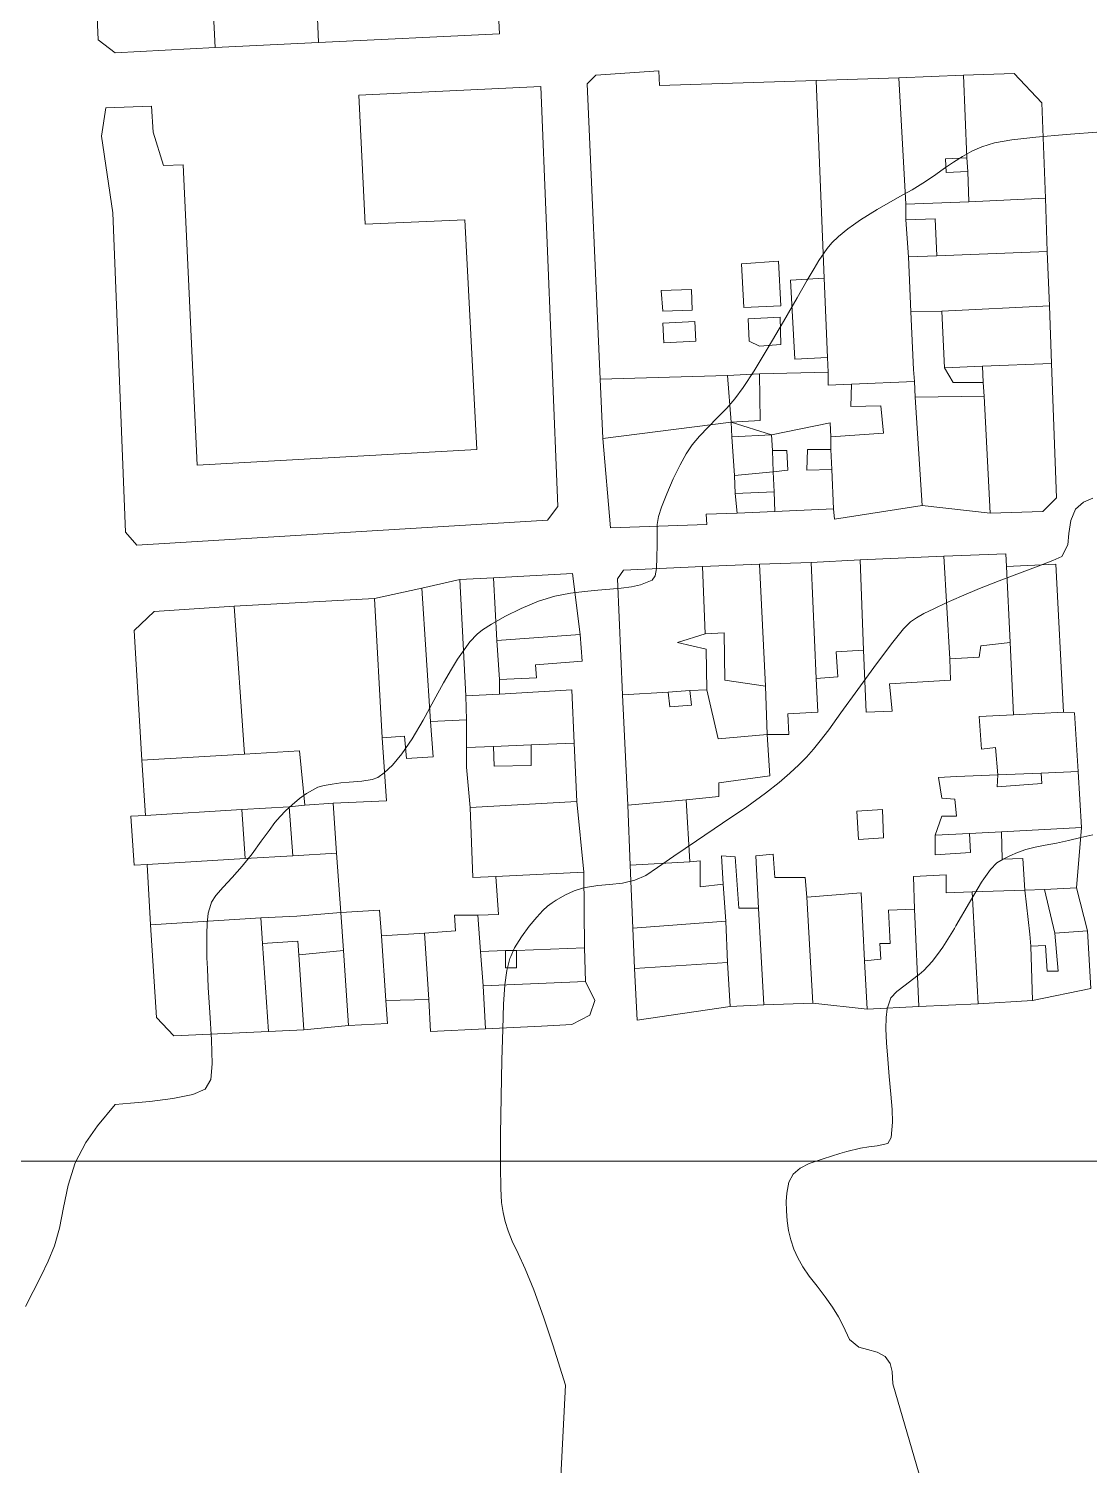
# Model space of a CAD drawing. Header units: kilometres. Extents: x 1172066 to 1174183, y 1051619 to 1053209.
# Drawn here: x 1172714.8 to 1172868.7, y 1051993.9 to 1052202.5 of the extents above; entities that cross this region are included whole.
import ezdxf

# ---------------------------------------------------------------- set-up
doc = ezdxf.new("R2010")
doc.units = ezdxf.units.KM
doc.header["$MEASUREMENT"] = 0
doc.layers.add('calles', color=7, linetype='Continuous', lineweight=5)
doc.layers.add('edificios', color=44, linetype='Continuous', lineweight=5)
doc.layers.add('terreno', color=7, linetype='Continuous')

msp = doc.modelspace()

# ---------------------------------------------------------------- linework, layer by layer
at = {"layer": 'calles', "elevation": 50}
msp.add_lwpolyline([(1173516, 1052038.02838), (1172689.77283, 1052038.02838), (1172689.77283, 1052727.99721), (1173516, 1052727.99721)], close=True, dxfattribs=at)
at = {"layer": 'edificios', "elevation": 50}
for points in [[(1172741.125, 1052214.125), (1172741, 1052217.375), (1172756, 1052218.125), (1172756.375, 1052212.25001), (1172756.875, 1052200.50001), (1172741.875, 1052199.75001), (1172741.125, 1052214.125)], [(1172741.125, 1052214.125), (1172741.875, 1052199.75001), (1172727.375, 1052199.00001), (1172724.875, 1052200.875), (1172724.375, 1052213.00001), (1172738.25, 1052213.875), (1172741.125, 1052214.125)], [(1172756.375, 1052212.25001), (1172762, 1052212.375), (1172762.25, 1052208.375), (1172782.75, 1052209.375), (1172783.125, 1052201.75001), (1172756.875, 1052200.50001), (1172756.375, 1052212.25001)], [(1172829.125, 1052195.00001), (1172830.25, 1052166.25001), (1172825.375, 1052166.00001), (1172826, 1052154.50001), (1172830.75, 1052154.75001), (1172830.875, 1052152.625), (1172820.875, 1052152.375), (1172816.25, 1052152.125), (1172797.75, 1052151.625), (1172795.875, 1052194.50001), (1172797.125, 1052195.75001), (1172806.25, 1052196.375), (1172806.375, 1052194.25001), (1172829.125, 1052195.00001)], [(1172841.125, 1052195.375), (1172850.5, 1052195.75001), (1172851, 1052183.75001), (1172847.875, 1052183.625), (1172848, 1052181.625), (1172851.125, 1052181.75001), (1172851.25, 1052177.375), (1172842.125, 1052177.00001), (1172841.125, 1052195.375)], [(1172851, 1052183.75001), (1172850.5, 1052195.75001), (1172857.875, 1052196.00001), (1172861.875, 1052191.75001), (1172862.375, 1052177.875), (1172851.25, 1052177.375), (1172851.125, 1052181.75001), (1172851, 1052183.75001)], [(1172730.5, 1052127.50001), (1172728.875, 1052129.375), (1172727, 1052175.75001), (1172725.375, 1052186.875), (1172726, 1052191.00001), (1172732.625, 1052191.25001), (1172732.875, 1052187.50001), (1172734.375, 1052182.625), (1172737.25, 1052182.75001), (1172739.25, 1052139.125), (1172779.875, 1052141.375), (1172778.125, 1052174.75001), (1172763.625, 1052174.125), (1172762.75, 1052192.875), (1172789.125, 1052194.125), (1172791.625, 1052133.125), (1172790.125, 1052131.125), (1172730.5, 1052127.50001)], [(1172829.125, 1052195.00001), (1172841.125, 1052195.375), (1172842.125, 1052177.00001), (1172842.125, 1052174.75001), (1172842.5, 1052169.375), (1172842.875, 1052161.375), (1172843.25, 1052153.00001), (1172843.375, 1052151.25001), (1172834.25, 1052150.875), (1172830.875, 1052150.75001), (1172830.875, 1052152.625), (1172830.75, 1052154.75001), (1172830.25, 1052166.25001), (1172829.125, 1052195.00001)], [(1172851.125, 1052181.75001), (1172848, 1052181.625), (1172847.875, 1052183.625), (1172851, 1052183.75001), (1172851.125, 1052181.75001)], [(1172862.375, 1052177.875), (1172862.625, 1052170.125), (1172846.625, 1052169.50001), (1172846.375, 1052174.875), (1172842.125, 1052174.75001), (1172842.125, 1052177.00001), (1172851.25, 1052177.375), (1172862.375, 1052177.875)], [(1172846.625, 1052169.50001), (1172842.5, 1052169.375), (1172842.125, 1052174.75001), (1172846.375, 1052174.875), (1172846.625, 1052169.50001)], [(1172818.625, 1052162.00001), (1172824, 1052162.25001), (1172823.625, 1052168.75001), (1172818.25, 1052168.375), (1172818.625, 1052162.00001)], [(1172818.625, 1052162.00001), (1172818.25, 1052168.375), (1172823.625, 1052168.75001), (1172824, 1052162.25001), (1172818.625, 1052162.00001)], [(1172862.625, 1052170.125), (1172863, 1052162.25001), (1172847.375, 1052161.50001), (1172842.875, 1052161.375), (1172842.5, 1052169.375), (1172846.625, 1052169.50001), (1172862.625, 1052170.125)], [(1172806.875, 1052161.50001), (1172811.125, 1052161.625), (1172811, 1052164.625), (1172806.625, 1052164.50001), (1172806.875, 1052161.50001)], [(1172806.875, 1052161.50001), (1172806.625, 1052164.50001), (1172811, 1052164.625), (1172811.125, 1052161.625), (1172806.875, 1052161.50001)], [(1172830.75, 1052154.75001), (1172826, 1052154.50001), (1172825.375, 1052166.00001), (1172830.25, 1052166.25001), (1172830.75, 1052154.75001)], [(1172863, 1052162.25001), (1172863.25, 1052153.875), (1172853.25, 1052153.50001), (1172847.75, 1052153.25001), (1172847.375, 1052161.50001), (1172863, 1052162.25001)], [(1172820.875, 1052156.375), (1172824, 1052156.625), (1172823.875, 1052160.625), (1172819.25, 1052160.375), (1172819.375, 1052157.125), (1172820.875, 1052156.375)], [(1172820.875, 1052156.375), (1172819.375, 1052157.125), (1172819.25, 1052160.375), (1172823.875, 1052160.625), (1172824, 1052156.625), (1172820.875, 1052156.375)], [(1172847.375, 1052161.50001), (1172847.75, 1052153.25001), (1172849, 1052151.125), (1172853.375, 1052151.125), (1172853.5, 1052149.125), (1172843.5, 1052149.00001), (1172843.375, 1052151.25001), (1172843.25, 1052153.00001), (1172842.875, 1052161.375), (1172847.375, 1052161.50001)], [(1172807, 1052156.875), (1172811.625, 1052157.125), (1172811.5, 1052160.00001), (1172806.875, 1052159.75001), (1172807, 1052156.875)], [(1172807, 1052156.875), (1172806.875, 1052159.75001), (1172811.5, 1052160.00001), (1172811.625, 1052157.125), (1172807, 1052156.875)], [(1172863.25, 1052153.875), (1172864, 1052134.375), (1172862, 1052132.375), (1172854.375, 1052132.125), (1172853.5, 1052149.125), (1172853.375, 1052151.125), (1172853.25, 1052153.50001), (1172863.25, 1052153.875)], [(1172816.25, 1052152.125), (1172816.75, 1052145.375), (1172798.125, 1052143.00001), (1172797.75, 1052151.625), (1172816.25, 1052152.125)], [(1172820.875, 1052152.375), (1172821, 1052145.625), (1172816.75, 1052145.375), (1172816.25, 1052152.125), (1172820.875, 1052152.375)], [(1172830.875, 1052152.625), (1172830.875, 1052150.75001), (1172834.25, 1052150.875), (1172834.125, 1052147.625), (1172838.5, 1052147.75001), (1172838.875, 1052143.75001), (1172831.25, 1052143.25001), (1172831.125, 1052145.25001), (1172822.625, 1052143.50001), (1172816.75, 1052145.375), (1172821, 1052145.625), (1172820.875, 1052152.375), (1172830.875, 1052152.625)], [(1172853.25, 1052153.50001), (1172853.375, 1052151.125), (1172849, 1052151.125), (1172847.75, 1052153.25001), (1172853.25, 1052153.50001)], [(1172843.375, 1052151.25001), (1172843.5, 1052149.00001), (1172844.5, 1052133.25001), (1172831.75, 1052131.25001), (1172831.625, 1052132.75001), (1172831.375, 1052138.50001), (1172831.25, 1052141.375), (1172831.25, 1052143.25001), (1172838.875, 1052143.75001), (1172838.5, 1052147.75001), (1172834.125, 1052147.625), (1172834.25, 1052150.875), (1172843.375, 1052151.25001)], [(1172853.5, 1052149.125), (1172854.375, 1052132.125), (1172844.5, 1052133.25001), (1172843.5, 1052149.00001), (1172853.5, 1052149.125)], [(1172816.75, 1052145.375), (1172816.875, 1052143.25001), (1172817.25, 1052137.625), (1172817.375, 1052135.00001), (1172817.625, 1052132.125), (1172813.125, 1052132.00001), (1172813.25, 1052130.50001), (1172799.25, 1052130.00001), (1172798.125, 1052143.00001), (1172816.75, 1052145.375)], [(1172822.625, 1052143.50001), (1172816.875, 1052143.25001), (1172816.75, 1052145.375), (1172822.625, 1052143.50001)], [(1172822.625, 1052143.50001), (1172822.75, 1052141.25001), (1172822.875, 1052138.125), (1172817.25, 1052137.625), (1172816.875, 1052143.25001), (1172822.625, 1052143.50001)], [(1172831.25, 1052143.25001), (1172831.25, 1052141.375), (1172827.875, 1052141.375), (1172827.75, 1052138.375), (1172831.375, 1052138.50001), (1172831.625, 1052132.75001), (1172823.125, 1052132.375), (1172823, 1052135.25001), (1172822.875, 1052138.125), (1172825, 1052138.375), (1172824.875, 1052141.25001), (1172822.75, 1052141.25001), (1172822.625, 1052143.50001), (1172831.125, 1052145.25001), (1172831.25, 1052143.25001)], [(1172831.375, 1052138.50001), (1172827.75, 1052138.375), (1172827.875, 1052141.375), (1172831.25, 1052141.375), (1172831.375, 1052138.50001)], [(1172822.875, 1052138.125), (1172822.75, 1052141.25001), (1172824.875, 1052141.25001), (1172825, 1052138.375), (1172822.875, 1052138.125)], [(1172822.875, 1052138.125), (1172823, 1052135.25001), (1172817.375, 1052135.00001), (1172817.25, 1052137.625), (1172822.875, 1052138.125)], [(1172823, 1052135.25001), (1172823.125, 1052132.375), (1172817.625, 1052132.125), (1172817.375, 1052135.00001), (1172823, 1052135.25001)], [(1172812.625, 1052124.375), (1172820.875, 1052124.75001), (1172821.75, 1052107.00001), (1172815.875, 1052107.875), (1172815.75, 1052114.75001), (1172813, 1052114.625), (1172812.625, 1052124.375)], [(1172820.875, 1052124.75001), (1172828.375, 1052125.00001), (1172829.125, 1052108.125), (1172829.375, 1052103.25001), (1172825, 1052103.00001), (1172825.125, 1052100.00001), (1172822, 1052100.00001), (1172821.75, 1052107.00001), (1172820.875, 1052124.75001)], [(1172828.375, 1052125.00001), (1172835.5, 1052125.375), (1172836, 1052112.25001), (1172832, 1052112.00001), (1172832.25, 1052108.375), (1172829.125, 1052108.125), (1172828.375, 1052125.00001)], [(1172835.5, 1052125.375), (1172847.625, 1052125.875), (1172848.5, 1052111.00001), (1172848.625, 1052107.875), (1172839.75, 1052107.375), (1172840.125, 1052103.375), (1172836.375, 1052103.25001), (1172836, 1052112.25001), (1172835.5, 1052125.375)], [(1172847.625, 1052125.875), (1172856.625, 1052126.25001), (1172856.75, 1052124.375), (1172857.25, 1052113.375), (1172853, 1052112.875), (1172852.75, 1052111.25001), (1172848.5, 1052111.00001), (1172847.625, 1052125.875)], [(1172856.75, 1052124.375), (1172863.875, 1052124.75001), (1172865, 1052103.25001), (1172857.75, 1052102.875), (1172857.25, 1052113.375), (1172856.75, 1052124.375)], [(1172777.375, 1052122.50001), (1172782.25, 1052122.75001), (1172782.75, 1052113.625), (1172783.125, 1052108.00001), (1172783.125, 1052105.875), (1172778.25, 1052105.625), (1172777.375, 1052122.50001)], [(1172782.25, 1052122.75001), (1172793.75, 1052123.375), (1172794.875, 1052114.50001), (1172782.75, 1052113.625), (1172782.25, 1052122.75001)], [(1172813, 1052114.625), (1172809, 1052113.375), (1172813.125, 1052112.375), (1172813.25, 1052106.50001), (1172810.75, 1052106.375), (1172807.625, 1052106.125), (1172801, 1052105.75001), (1172800.25, 1052122.625), (1172801.125, 1052123.875), (1172812.625, 1052124.375), (1172813, 1052114.625)], [(1172765, 1052119.75001), (1172771.875, 1052121.25001), (1172773.125, 1052101.875), (1172773.5, 1052096.75001), (1172769.625, 1052096.50001), (1172769.375, 1052099.75001), (1172766.125, 1052099.50001), (1172765, 1052119.75001)], [(1172771.875, 1052121.25001), (1172777.375, 1052122.50001), (1172778.25, 1052105.625), (1172778.375, 1052102.125), (1172773.125, 1052101.875), (1172771.875, 1052121.25001)], [(1172746.125, 1052097.125), (1172731.25, 1052096.25001), (1172730.125, 1052115.125), (1172733, 1052117.875), (1172744.625, 1052118.625), (1172746.125, 1052097.125)], [(1172744.625, 1052118.625), (1172765, 1052119.75001), (1172766.125, 1052099.50001), (1172766.75, 1052090.375), (1172759, 1052090.00001), (1172754.875, 1052089.75001), (1172754.125, 1052097.625), (1172746.125, 1052097.125), (1172744.625, 1052118.625)], [(1172794.875, 1052114.50001), (1172795.125, 1052110.625), (1172788.375, 1052110.125), (1172788.5, 1052108.25001), (1172783.125, 1052108.00001), (1172782.75, 1052113.625), (1172794.875, 1052114.50001)], [(1172821.75, 1052107.00001), (1172822, 1052100.00001), (1172814.875, 1052099.375), (1172813.25, 1052106.50001), (1172813.125, 1052112.375), (1172809, 1052113.375), (1172813, 1052114.625), (1172815.75, 1052114.75001), (1172815.875, 1052107.875), (1172821.75, 1052107.00001)], [(1172857.25, 1052113.375), (1172857.75, 1052102.875), (1172852.75, 1052102.625), (1172853.125, 1052097.875), (1172855.125, 1052098.125), (1172855.5, 1052094.125), (1172849.5, 1052093.875), (1172846.875, 1052093.75001), (1172847.375, 1052090.75001), (1172849.25, 1052090.625), (1172849.5, 1052088.125), (1172847.375, 1052088.125), (1172846.375, 1052085.375), (1172846.375, 1052082.50001), (1172851.5, 1052082.875), (1172851.375, 1052085.625), (1172856, 1052085.875), (1172856.125, 1052081.875), (1172859.125, 1052082.00001), (1172859.375, 1052077.375), (1172851.75, 1052077.125), (1172848, 1052077.00001), (1172848, 1052079.625), (1172843.25, 1052079.375), (1172843.375, 1052074.625), (1172839.625, 1052074.50001), (1172839.875, 1052069.625), (1172838.375, 1052069.625), (1172838.5, 1052067.375), (1172836.125, 1052067.125), (1172835.625, 1052077.00001), (1172827.75, 1052076.375), (1172827.5, 1052079.25001), (1172823.125, 1052079.25001), (1172822.875, 1052082.625), (1172820.375, 1052082.375), (1172820.75, 1052074.75001), (1172817.875, 1052074.75001), (1172817.375, 1052082.25001), (1172815.375, 1052082.375), (1172815.625, 1052078.25001), (1172812.25, 1052077.875), (1172812.25, 1052081.625), (1172810.75, 1052081.50001), (1172810.25, 1052090.50001), (1172815, 1052091.00001), (1172815, 1052093.00001), (1172822.375, 1052094.00001), (1172822, 1052100.00001), (1172825.125, 1052100.00001), (1172825, 1052103.00001), (1172829.375, 1052103.25001), (1172829.125, 1052108.125), (1172832.25, 1052108.375), (1172832, 1052112.00001), (1172836, 1052112.25001), (1172836.375, 1052103.25001), (1172840.125, 1052103.375), (1172839.75, 1052107.375), (1172848.625, 1052107.875), (1172848.5, 1052111.00001), (1172852.75, 1052111.25001), (1172853, 1052112.875), (1172857.25, 1052113.375)], [(1172783.125, 1052105.875), (1172793.625, 1052106.50001), (1172794, 1052098.75001), (1172787.75, 1052098.50001), (1172782.25, 1052098.25001), (1172778.375, 1052098.125), (1172778.375, 1052102.125), (1172778.25, 1052105.625), (1172783.125, 1052105.875)], [(1172813.25, 1052106.50001), (1172814.875, 1052099.375), (1172822, 1052100.00001), (1172822.375, 1052094.00001), (1172815, 1052093.00001), (1172815, 1052091.00001), (1172810.25, 1052090.50001), (1172801.75, 1052089.75001), (1172801, 1052105.75001), (1172807.625, 1052106.125), (1172807.875, 1052104.00001), (1172811, 1052104.25001), (1172810.75, 1052106.375), (1172813.25, 1052106.50001)], [(1172810.75, 1052106.375), (1172811, 1052104.25001), (1172807.875, 1052104.00001), (1172807.625, 1052106.125), (1172810.75, 1052106.375)], [(1172778.375, 1052102.125), (1172778.375, 1052098.125), (1172778.375, 1052095.25001), (1172778.875, 1052089.375), (1172779.25, 1052079.25001), (1172782.625, 1052079.375), (1172783, 1052073.875), (1172780, 1052073.75001), (1172776.625, 1052073.75001), (1172776.75, 1052071.50001), (1172772.25, 1052071.125), (1172766, 1052070.75001), (1172765.75, 1052074.50001), (1172760.125, 1052074.125), (1172759.5, 1052082.75001), (1172759, 1052090.00001), (1172766.75, 1052090.375), (1172766.125, 1052099.50001), (1172769.375, 1052099.75001), (1172769.625, 1052096.50001), (1172773.5, 1052096.75001), (1172773.125, 1052101.875), (1172778.375, 1052102.125)], [(1172865, 1052103.25001), (1172866.625, 1052103.125), (1172867.125, 1052094.625), (1172861.75, 1052094.375), (1172855.5, 1052094.125), (1172855.125, 1052098.125), (1172853.125, 1052097.875), (1172852.75, 1052102.625), (1172857.75, 1052102.875), (1172865, 1052103.25001)], [(1172746.125, 1052097.125), (1172754.125, 1052097.625), (1172754.875, 1052089.75001), (1172752.625, 1052089.50001), (1172745.75, 1052089.125), (1172731.75, 1052088.25001), (1172731.25, 1052096.25001), (1172746.125, 1052097.125)], [(1172794, 1052098.75001), (1172794.375, 1052090.25001), (1172778.875, 1052089.375), (1172778.375, 1052095.25001), (1172778.375, 1052098.125), (1172782.25, 1052098.25001), (1172782.375, 1052095.375), (1172787.75, 1052095.50001), (1172787.75, 1052098.50001), (1172794, 1052098.75001)], [(1172787.75, 1052098.50001), (1172787.75, 1052095.50001), (1172782.375, 1052095.375), (1172782.25, 1052098.25001), (1172787.75, 1052098.50001)], [(1172867.125, 1052094.625), (1172867.625, 1052086.50001), (1172856, 1052085.875), (1172851.375, 1052085.625), (1172846.375, 1052085.375), (1172847.375, 1052088.125), (1172849.5, 1052088.125), (1172849.25, 1052090.625), (1172847.375, 1052090.75001), (1172846.875, 1052093.75001), (1172849.5, 1052093.875), (1172855.5, 1052094.125), (1172855.375, 1052092.375), (1172861.875, 1052092.875), (1172861.75, 1052094.375), (1172867.125, 1052094.625)], [(1172861.75, 1052094.375), (1172861.875, 1052092.875), (1172855.375, 1052092.375), (1172855.5, 1052094.125), (1172861.75, 1052094.375)], [(1172752.625, 1052089.50001), (1172753.125, 1052082.375), (1172746.25, 1052082.00001), (1172745.75, 1052089.125), (1172752.625, 1052089.50001)], [(1172759, 1052090.00001), (1172759.5, 1052082.75001), (1172753.125, 1052082.375), (1172752.625, 1052089.50001), (1172754.875, 1052089.75001), (1172759, 1052090.00001)], [(1172794.375, 1052090.25001), (1172795.375, 1052080.00001), (1172782.625, 1052079.375), (1172779.25, 1052079.25001), (1172778.875, 1052089.375), (1172794.375, 1052090.25001)], [(1172810.25, 1052090.50001), (1172810.75, 1052081.50001), (1172802.125, 1052081.00001), (1172801.75, 1052089.75001), (1172810.25, 1052090.50001)], [(1172745.75, 1052089.125), (1172746.25, 1052082.00001), (1172732, 1052081.125), (1172730.125, 1052081.00001), (1172729.625, 1052088.125), (1172731.75, 1052088.25001), (1172745.75, 1052089.125)], [(1172835.25, 1052084.75001), (1172838.875, 1052085.00001), (1172838.75, 1052089.125), (1172835, 1052088.875), (1172835.25, 1052084.75001)], [(1172835.25, 1052084.75001), (1172835, 1052088.875), (1172838.75, 1052089.125), (1172838.875, 1052085.00001), (1172835.25, 1052084.75001)], [(1172851.375, 1052085.625), (1172851.5, 1052082.875), (1172846.375, 1052082.50001), (1172846.375, 1052085.375), (1172851.375, 1052085.625)], [(1172867.625, 1052086.50001), (1172866.875, 1052077.75001), (1172862.25, 1052077.50001), (1172859.375, 1052077.375), (1172859.125, 1052082.00001), (1172856.125, 1052081.875), (1172856, 1052085.875), (1172867.625, 1052086.50001)], [(1172759.5, 1052082.75001), (1172760.125, 1052074.125), (1172753.75, 1052073.625), (1172748.5, 1052073.375), (1172732.5, 1052072.375), (1172732, 1052081.125), (1172746.25, 1052082.00001), (1172753.125, 1052082.375), (1172759.5, 1052082.75001)], [(1172810.75, 1052081.50001), (1172812.25, 1052081.625), (1172812.25, 1052077.875), (1172815.625, 1052078.25001), (1172816, 1052072.875), (1172802.5, 1052071.875), (1172802.125, 1052081.00001), (1172810.75, 1052081.50001)], [(1172820.75, 1052074.75001), (1172821.5, 1052060.75001), (1172816.625, 1052060.50001), (1172816.25, 1052066.875), (1172816, 1052072.875), (1172815.625, 1052078.25001), (1172815.375, 1052082.375), (1172817.375, 1052082.25001), (1172817.875, 1052074.75001), (1172820.75, 1052074.75001)], [(1172827.75, 1052076.375), (1172828.625, 1052061.00001), (1172821.5, 1052060.75001), (1172820.75, 1052074.75001), (1172820.375, 1052082.375), (1172822.875, 1052082.625), (1172823.125, 1052079.25001), (1172827.5, 1052079.25001), (1172827.75, 1052076.375)], [(1172795.375, 1052080.00001), (1172795.5, 1052069.00001), (1172785.625, 1052068.625), (1172784, 1052068.625), (1172780.375, 1052068.50001), (1172780, 1052073.75001), (1172783, 1052073.875), (1172782.625, 1052079.375), (1172795.375, 1052080.00001)], [(1172851.75, 1052077.125), (1172852.625, 1052060.875), (1172844, 1052060.50001), (1172843.375, 1052074.625), (1172843.25, 1052079.375), (1172848, 1052079.625), (1172848, 1052077.00001), (1172851.75, 1052077.125)], [(1172836.125, 1052067.125), (1172836.5, 1052060.125), (1172828.625, 1052061.00001), (1172827.75, 1052076.375), (1172835.625, 1052077.00001), (1172836.125, 1052067.125)], [(1172859.375, 1052077.375), (1172860.125, 1052071.00001), (1172860.25, 1052069.25001), (1172860.5, 1052061.375), (1172852.625, 1052060.875), (1172851.75, 1052077.125), (1172859.375, 1052077.375)], [(1172862.25, 1052077.50001), (1172863.75, 1052071.125), (1172864.25, 1052065.625), (1172862.625, 1052065.625), (1172862.375, 1052069.375), (1172860.25, 1052069.25001), (1172860.125, 1052071.00001), (1172859.375, 1052077.375), (1172862.25, 1052077.50001)], [(1172866.875, 1052077.75001), (1172868.5, 1052071.50001), (1172863.75, 1052071.125), (1172862.25, 1052077.50001), (1172866.875, 1052077.75001)], [(1172843.375, 1052074.625), (1172844, 1052060.50001), (1172836.5, 1052060.125), (1172836.125, 1052067.125), (1172838.5, 1052067.375), (1172838.375, 1052069.625), (1172839.875, 1052069.625), (1172839.625, 1052074.50001), (1172843.375, 1052074.625)], [(1172748.5, 1052073.375), (1172748.75, 1052069.625), (1172749.625, 1052056.875), (1172735.875, 1052056.25001), (1172733.375, 1052058.875), (1172732.5, 1052072.375), (1172748.5, 1052073.375)], [(1172760.125, 1052074.125), (1172760.5, 1052068.625), (1172754, 1052068.00001), (1172753.875, 1052070.00001), (1172748.75, 1052069.625), (1172748.5, 1052073.375), (1172753.75, 1052073.625), (1172760.125, 1052074.125)], [(1172766, 1052070.75001), (1172766.625, 1052061.375), (1172766.875, 1052058.00001), (1172761.25, 1052057.75001), (1172760.5, 1052068.625), (1172760.125, 1052074.125), (1172765.75, 1052074.50001), (1172766, 1052070.75001)], [(1172780, 1052073.75001), (1172780.375, 1052068.50001), (1172780.75, 1052063.50001), (1172781.125, 1052057.25001), (1172773.125, 1052056.875), (1172772.875, 1052061.50001), (1172772.25, 1052071.125), (1172776.75, 1052071.50001), (1172776.625, 1052073.75001), (1172780, 1052073.75001)], [(1172816, 1052072.875), (1172816.25, 1052066.875), (1172802.75, 1052066.00001), (1172802.5, 1052071.875), (1172816, 1052072.875)], [(1172772.25, 1052071.125), (1172772.875, 1052061.50001), (1172766.625, 1052061.375), (1172766, 1052070.75001), (1172772.25, 1052071.125)], [(1172868.5, 1052071.50001), (1172869, 1052063.125), (1172860.5, 1052061.375), (1172860.25, 1052069.25001), (1172862.375, 1052069.375), (1172862.625, 1052065.625), (1172864.25, 1052065.625), (1172863.75, 1052071.125), (1172868.5, 1052071.50001)], [(1172754, 1052068.00001), (1172754.75, 1052057.125), (1172749.625, 1052056.875), (1172748.75, 1052069.625), (1172753.875, 1052070.00001), (1172754, 1052068.00001)], [(1172760.5, 1052068.625), (1172761.25, 1052057.75001), (1172754.75, 1052057.125), (1172754, 1052068.00001), (1172760.5, 1052068.625)], [(1172795.5, 1052069.00001), (1172795.625, 1052064.125), (1172780.75, 1052063.50001), (1172780.375, 1052068.50001), (1172784, 1052068.625), (1172784, 1052066.125), (1172785.625, 1052066.125), (1172785.625, 1052068.625), (1172795.5, 1052069.00001)], [(1172785.625, 1052068.625), (1172785.625, 1052066.125), (1172784, 1052066.125), (1172784, 1052068.625), (1172785.625, 1052068.625)], [(1172816.25, 1052066.875), (1172816.625, 1052060.50001), (1172803.125, 1052058.50001), (1172802.75, 1052066.00001), (1172816.25, 1052066.875)], [(1172795.625, 1052064.125), (1172797, 1052061.375), (1172796.25, 1052059.25001), (1172793.625, 1052057.875), (1172789.25, 1052057.625), (1172781.125, 1052057.25001), (1172780.75, 1052063.50001), (1172795.625, 1052064.125)]]:
    msp.add_lwpolyline(points, dxfattribs=at)
at = {"layer": 'terreno', "lineweight": 0, "ltscale": 2090}
for points, elevation in [([(1172714.3558, 1052016.93729), (1172715.47584, 1052019.10261), (1172716.60748, 1052021.36099), (1172717.64154, 1052023.5239), (1172718.53529, 1052025.75017), (1172719.26361, 1052028.28671), (1172719.84775, 1052031.29061), (1172720.51565, 1052034.5609), (1172721.54172, 1052037.80385), (1172723.07921, 1052040.74715), (1172724.79004, 1052043.18321), (1172727.33601, 1052046.25118), (1172729.56223, 1052046.45049), (1172732.37316, 1052046.71852), (1172735.72047, 1052047.13203), (1172738.65301, 1052047.70263), (1172740.44441, 1052048.50598), (1172741.24715, 1052049.86977), (1172741.43245, 1052052.18378), (1172741.33247, 1052055.63853), (1172741.10809, 1052059.60874), (1172740.87912, 1052063.27292), (1172740.73755, 1052065.98843), (1172740.68508, 1052067.55627), (1172740.67488, 1052067.86126), (1172740.65778, 1052069.18026), (1172740.66516, 1052071.04141), (1172740.72325, 1052072.53577), (1172740.86837, 1052074.02455), (1172741.24783, 1052075.31426), (1172741.34099, 1052075.63084), (1172741.97846, 1052076.61684), (1172743.01702, 1052077.80572), (1172744.34659, 1052079.21596), (1172745.80611, 1052080.85281), (1172747.24873, 1052082.68061), (1172748.57141, 1052084.49984), (1172749.6872, 1052086.0711), (1172750.54991, 1052087.22617), (1172751.28992, 1052088.10165), (1172752.08624, 1052088.90538), (1172753.06021, 1052089.79195), (1172754.12014, 1052090.68391), (1172755.12168, 1052091.44758), (1172756.77666, 1052092.3373), (1172757.70059, 1052092.58359), (1172758.84871, 1052092.78791), (1172760.10602, 1052092.95674), (1172761.3005, 1052093.08328), (1172763.14593, 1052093.23183), (1172764.64708, 1052093.43778), (1172765.46065, 1052093.75757), (1172766.42468, 1052094.41206), (1172767.59958, 1052095.53058), (1172768.96409, 1052097.16799), (1172770.47505, 1052099.36011), (1172772.07063, 1052102.06568), (1172773.63548, 1052104.9291), (1172775.03261, 1052107.51473), (1172776.16155, 1052109.48907), (1172777.04998, 1052110.91827), (1172777.75818, 1052111.96762), (1172778.85642, 1052113.44479), (1172779.88033, 1052114.55759), (1172780.67545, 1052115.18931), (1172781.96667, 1052116.02635), (1172783.9027, 1052117.12738), (1172786.27534, 1052118.31843), (1172788.78666, 1052119.3641), (1172791.18846, 1052120.08727), (1172793.42856, 1052120.52965), (1172795.5035, 1052120.78928), (1172797.41284, 1052120.95713), (1172799.17334, 1052121.09028), (1172800.80675, 1052121.23984), (1172802.3139, 1052121.44582), (1172803.62475, 1052121.71091), (1172805.32554, 1052122.42782), (1172805.71663, 1052123.06367), (1172805.91071, 1052124.12864), (1172805.99136, 1052125.71811), (1172806.01091, 1052127.54432), (1172806.01214, 1052129.22343), (1172806.05224, 1052130.5017), (1172806.23298, 1052131.6406), (1172806.66655, 1052133.0347), (1172807.42076, 1052134.94531), (1172808.37079, 1052137.11286), (1172809.34943, 1052139.14952), (1172810.238, 1052140.76772), (1172811.12697, 1052142.08492), (1172812.1573, 1052143.32177), (1172813.41924, 1052144.6497), (1172814.79692, 1052146.03416), (1172816.12271, 1052147.39437), (1172817.3036, 1052148.73293), (1172818.53799, 1052150.39174), (1172820.09797, 1052152.79911), (1172822.14244, 1052156.18278), (1172824.372, 1052159.98235), (1172826.37014, 1052163.43782), (1172827.82255, 1052165.9627), (1172828.80871, 1052167.67036), (1172829.5093, 1052168.84969), (1172830.68445, 1052170.56223), (1172831.39769, 1052171.38459), (1172832.35333, 1052172.34006), (1172833.68723, 1052173.4613), (1172834.5116, 1052174.03917), (1172835.53933, 1052174.75997), (1172837.95473, 1052176.22223), (1172840.59793, 1052177.72756), (1172841.69808, 1052178.3577), (1172843.03961, 1052179.12595), (1172844.95726, 1052180.3079), (1172846.45871, 1052181.3149), (1172847.75857, 1052182.22798), (1172848.74846, 1052182.9106), (1172849.03757, 1052183.10996), (1172850.34278, 1052183.94605), (1172851.68835, 1052184.70533), (1172853.14041, 1052185.36209), (1172854.97197, 1052185.91559), (1172857.51001, 1052186.37337), (1172861.00247, 1052186.75255), (1172865.38106, 1052187.11984), (1172870.4984, 1052187.54954)], 40), ([(1172792.045, 1051992.2311), (1172792.72169, 1052005.49207), (1172790.86246, 1052011.35684), (1172789.51854, 1052015.42688), (1172788.12031, 1052019.34766), (1172786.87416, 1052022.39009), (1172785.83069, 1052024.63841), (1172785.00456, 1052026.38669), (1172784.39757, 1052027.88798), (1172783.9702, 1052029.2611), (1172783.67004, 1052030.5868), (1172783.45738, 1052032.02491), (1172783.32397, 1052034.05641), (1172783.27323, 1052037.24139), (1172783.30171, 1052041.89481), (1172783.38546, 1052047.35254), (1172783.4947, 1052052.70639), (1172783.60985, 1052057.21521), (1172783.7462, 1052060.81707), (1172783.93126, 1052063.6161), (1172784.20144, 1052065.74449), (1172784.63857, 1052067.45161), (1172784.77578, 1052067.76043), (1172785.3314, 1052069.01092), (1172786.32401, 1052070.62161), (1172787.46189, 1052072.17599), (1172788.54288, 1052073.49006), (1172789.41258, 1052074.43115), (1172790.11466, 1052075.07344), (1172790.78344, 1052075.54368), (1172791.36168, 1052075.95027), (1172792.64747, 1052076.66026), (1172793.97874, 1052077.27046), (1172795.34166, 1052077.73678), (1172797.42533, 1052078.05545), (1172799.09179, 1052078.19416), (1172800.98288, 1052078.41593), (1172802.79711, 1052078.82535), (1172804.36693, 1052079.53265), (1172806.07182, 1052080.65862), (1172808.42727, 1052082.32662), (1172811.74608, 1052084.57612), (1172815.52064, 1052087.09773), (1172819.04178, 1052089.49618), (1172821.75784, 1052091.46287), (1172823.75966, 1052093.04523), (1172825.29959, 1052094.37944), (1172826.59208, 1052095.5855), (1172827.71987, 1052096.72679), (1172828.72973, 1052097.85153), (1172829.71019, 1052099.06315), (1172830.92972, 1052100.6939), (1172832.69757, 1052103.12923), (1172835.16893, 1052106.54488), (1172837.88886, 1052110.2717), (1172840.24742, 1052113.42683), (1172841.80656, 1052115.36216), (1172842.811, 1052116.36286), (1172843.67734, 1052116.94692), (1172844.76063, 1052117.54796), (1172846.1794, 1052118.26658), (1172847.99158, 1052119.11902), (1172850.22915, 1052120.10843), (1172852.81928, 1052121.19348), (1172855.66225, 1052122.32171), (1172858.6143, 1052123.43143), (1172861.34683, 1052124.43714), (1172863.48523, 1052125.24509), (1172864.76658, 1052125.83406), (1172865.62182, 1052127.52512), (1172865.77918, 1052129.17896), (1172866.08539, 1052131.0815), (1172866.7578, 1052132.72972), (1172867.91614, 1052133.75414), (1172869.28866, 1052134.31052)], 30), ([(1172844.75361, 1051990.23278), (1172840.24771, 1052005.71193), (1172840.12558, 1052007.46947), (1172839.83016, 1052008.63617), (1172839.1374, 1052009.65803), (1172837.95438, 1052010.2936), (1172836.55455, 1052010.66915), (1172835.30295, 1052010.99939), (1172833.94862, 1052012.1322), (1172833.02137, 1052014.11804), (1172832.36136, 1052015.40906), (1172831.49672, 1052016.83215), (1172830.41269, 1052018.33523), (1172829.23261, 1052019.85087), (1172828.11677, 1052021.31381), (1172827.19141, 1052022.67762), (1172826.45635, 1052023.9763), (1172825.88234, 1052025.26772), (1172825.44017, 1052026.59577), (1172825.11779, 1052027.96935), (1172824.90822, 1052029.38548), (1172824.80058, 1052030.82307), (1172824.77925, 1052032.18906), (1172824.83078, 1052033.37038), (1172825.13129, 1052034.99587), (1172825.79511, 1052036.12501), (1172826.80097, 1052037.03472), (1172828.09707, 1052037.67976), (1172830.11499, 1052038.37114), (1172831.34625, 1052038.76486), (1172832.52763, 1052039.13335), (1172833.55526, 1052039.44212), (1172835.55923, 1052039.90842), (1172836.75743, 1052040.09798), (1172837.9537, 1052040.27152), (1172839.5252, 1052040.61881), (1172839.98128, 1052041.47398), (1172840.16793, 1052043.71098), (1172840.13461, 1052045.50995), (1172839.96911, 1052047.77833), (1172839.72837, 1052050.31338), (1172839.48954, 1052052.86443), (1172839.3177, 1052055.2078), (1172839.23726, 1052057.24554), (1172839.26256, 1052058.90977), (1172839.40179, 1052060.1615), (1172839.95957, 1052061.72717), (1172840.81431, 1052062.6622), (1172842.04399, 1052063.61393), (1172843.71616, 1052064.89575), (1172844.03897, 1052065.15827), (1172844.7354, 1052065.72453), (1172845.96755, 1052067.00531), (1172846.73306, 1052068.04672), (1172847.50994, 1052069.10357), (1172849.18038, 1052071.83949), (1172849.39279, 1052072.18748), (1172851.36605, 1052075.61783), (1172851.48841, 1052075.82423), (1172853.10857, 1052078.55708), (1172853.4543, 1052079.04971), (1172854.39221, 1052080.38214), (1172855.35585, 1052081.33666), (1172856.23039, 1052081.87875), (1172857.20614, 1052082.38229), (1172858.3139, 1052082.87744), (1172859.54401, 1052083.30717), (1172860.88956, 1052083.63741), (1172862.36234, 1052083.92123), (1172863.974, 1052084.23272), (1172865.72231, 1052084.62282), (1172867.52649, 1052085.0422), (1172869.28687, 1052085.41637)], 20)]:
    msp.add_lwpolyline(points, dxfattribs=dict(at, elevation=elevation))

doc.saveas('drawing.dxf')
